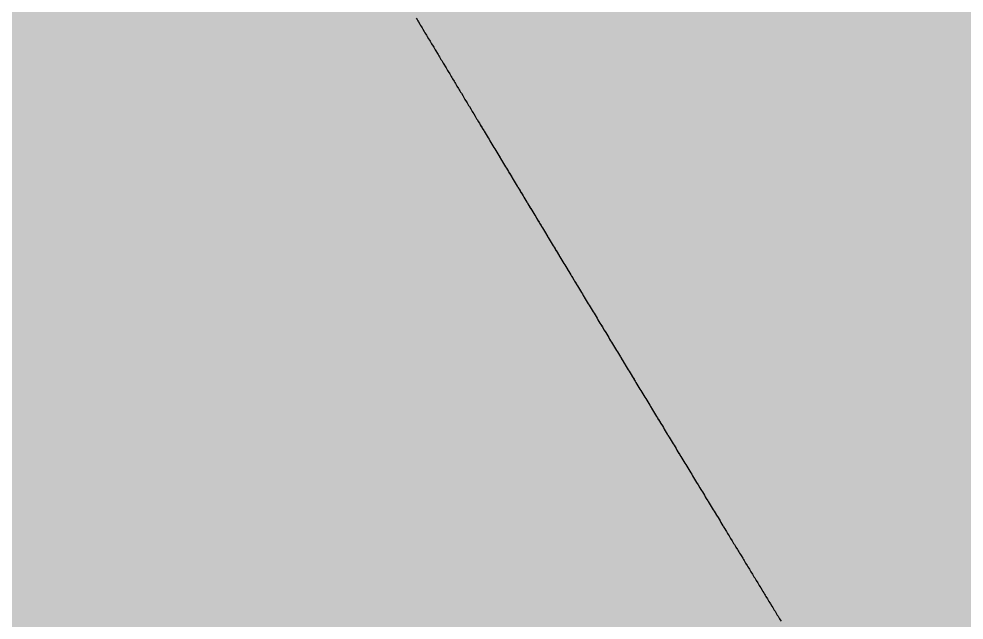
# Model space of a CAD drawing. Header units: metres. Extents: x 507649 to 508899, y 6966965 to 6967377.
# Drawn here: x 507833.4585 to 507833.558, y 6967265.0525 to 6967265.1157 of the extents above; entities that cross this region are included whole.
import ezdxf

# ---------------------------------------------------------------- set-up
doc = ezdxf.new("R2010")
doc.units = ezdxf.units.M
for name, color, linetype in [('C_TEXT_2.5', 7, 'Continuous'), ('HATCH_LANDSCAPE', 1, 'Continuous'), ('HATCH_PAVEMENT_CARPARK', 254, 'Continuous'), ('PAV_CREST SAG', 2, 'Continuous')]:
    doc.layers.add(name, color=color, linetype=linetype)
doc.layers.add('HATCH_PAVEMENT_FOOTPATH', color=7, linetype='Continuous', true_color=0xffe8a3)

# ---------------------------------------------------------------- blocks, each defined once
blk = doc.blocks.new('XD_HATCH')
at = {"layer": 'HATCH_LANDSCAPE', "ltscale": 0.5}
h = blk.add_hatch(dxfattribs=at)
h.set_pattern_fill('GRASS', color=256, scale=0.05)
h.set_pattern_definition([(212.013854887, (0, 0), (-0.28538859865, -1.2375190291), [0.238125, -1.557926224]), (167.013854887, (0, 0), (-0.28538859868, -1.23751902925), [0.238125, -1.031875]), (257.013854887, (0, 0), (1.23751902925, -0.28538859868), [0.238125, -1.031875])])
edge = h.paths.add_edge_path()
edge.add_line((507834.619395, 6967286.600291), (507833.774482, 6967278.376577))
edge.add_line((507833.774482, 6967278.376577), (507834.456301, 6967266.573216))
edge.add_arc((507833.440503, 6967266.388233), 1.032505, -56.826911, 10.320799, ccw=False)
edge.add_line((507834.005458, 6967265.524004), (507833.702734, 6967265.334803))
edge.add_line((507833.702734, 6967265.334803), (507831.859475, 6967265.881365))
edge.add_arc((507790.57731, 6967261.19654), 41.547138, 6.4744003, 11.7299577)
edge.add_arc((507652.926585, 6967269.569625), 178.330236, 0.02358824, 2.71769857)
edge.add_arc((507863.894254, 6967277.588491), 32.84091, 156.3817777, 179.2381559, ccw=False)
edge.add_line((507833.804252, 6967290.745888), (507834.867998, 6967290.30366))
edge.add_line((507834.867998, 6967290.30366), (507834.619395, 6967286.600291))
edge = h.paths.add_edge_path()
edge.add_line((507840.375828, 6967264.203142), (507839.011072, 6967268.621626))
edge.add_line((507839.011072, 6967268.621626), (507838.948529, 6967268.963353))
edge.add_line((507838.948529, 6967268.963353), (507838.963504, 6967269.463143))
edge.add_line((507838.963504, 6967269.463143), (507838.798605, 6967271.470713))
edge.add_line((507838.798605, 6967271.470713), (507838.542573, 6967271.980642))
edge.add_line((507838.542573, 6967271.980642), (507838.327653, 6967272.489034))
edge.add_line((507838.327653, 6967272.489034), (507838.181192, 6967272.994864))
edge.add_line((507838.181192, 6967272.994864), (507838.053347, 6967273.499997))
edge.add_line((507838.053347, 6967273.499997), (507837.43504, 6967274.536448))
edge.add_line((507837.43504, 6967274.536448), (507837.442397, 6967274.829817))
edge.add_line((507837.442397, 6967274.829817), (507837.522999, 6967275.333442))
edge.add_line((507837.522999, 6967275.333442), (507837.451123, 6967275.830966))
edge.add_line((507837.451123, 6967275.830966), (507837.400757, 6967276.329351))
edge.add_line((507837.400757, 6967276.329351), (507837.385793, 6967276.829152))
edge.add_line((507837.385793, 6967276.829152), (507837.37083, 6967277.328954))
edge.add_line((507837.37083, 6967277.328954), (507837.355867, 6967277.828755))
edge.add_line((507837.355867, 6967277.828755), (507837.28684, 6967278.325933))
edge.add_line((507837.28684, 6967278.325933), (507837.620079, 6967280.303915))
edge.add_line((507837.620079, 6967280.303915), (507837.729055, 6967281.298135))
edge.add_line((507837.729055, 6967281.298135), (507837.757307, 6967281.797626))
edge.add_line((507837.757307, 6967281.797626), (507837.76369, 6967283.303206))
edge.add_line((507837.76369, 6967283.303206), (507837.800361, 6967283.801933))
edge.add_line((507837.800361, 6967283.801933), (507837.900047, 6967284.294943))
edge.add_line((507837.900047, 6967284.294943), (507838.189215, 6967285.272817))
edge.add_line((507838.189215, 6967285.272817), (507838.270938, 6967285.767456))
edge.add_line((507838.270938, 6967285.767456), (507838.326626, 6967286.264457))
edge.add_line((507838.326626, 6967286.264457), (507837.05604, 6967286.298987))
edge.add_line((507837.05604, 6967286.298987), (507837.083534, 6967286.024043))
edge.add_line((507837.083534, 6967286.024043), (507836.286539, 6967278.301778))
edge.add_line((507836.286539, 6967278.301778), (507836.787689, 6967269.762304))
edge.add_line((507836.787689, 6967269.762304), (507836.997113, 6967265.972533))
edge.add_arc((507835.437184, 6967265.897474), 1.561733, -51.236383, 2.754754, ccw=False)
edge.add_line((507836.414999, 6967264.679735), (507834.762455, 6967263.638633))
edge.add_line((507834.762455, 6967263.638633), (507834.412173, 6967261.651446))
edge.add_line((507834.412173, 6967261.651446), (507838.336873, 6967255.369637))
edge.add_arc((507838.633714, 6967255.555079), 0.350005, 211.99385, 302.00036)
edge.add_line((507838.81919, 6967255.25826), (507843.101993, 6967257.934036))
edge.add_line((507843.101993, 6967257.934036), (507849.88525, 6967247.07687))
edge.add_line((507849.88525, 6967247.07687), (507845.677464, 6967244.447962))
edge.add_arc((507845.862915, 6967244.151132), 0.35, 121.996, 211.996)
edge.add_line((507845.566085, 6967243.965681), (507846.360875, 6967242.693554))
edge.add_arc((507846.657705, 6967242.879005), 0.35, 211.996, 301.996)
edge.add_line((507846.843156, 6967242.582175), (507851.050942, 6967245.211083))
edge.add_line((507851.050942, 6967245.211083), (507857.832103, 6967234.357271))
edge.add_line((507857.832103, 6967234.357271), (507858.998843, 6967232.489807))
edge.add_line((507858.998843, 6967232.489807), (507868.429304, 6967217.395569))
edge.add_line((507868.429304, 6967217.395569), (507869.594996, 6967215.529782))
edge.add_line((507869.594996, 6967215.529782), (507879.026505, 6967200.433867))
edge.add_line((507879.026505, 6967200.433867), (507880.192197, 6967198.56808))
edge.add_line((507880.192197, 6967198.56808), (507889.623706, 6967183.472166))
edge.add_line((507889.623706, 6967183.472166), (507890.86549, 6967181.651586))
edge.add_line((507890.86549, 6967181.651586), (507890.789398, 6967181.606378))
edge.add_line((507890.789398, 6967181.606378), (507900.220907, 6967166.510464))
edge.add_line((507900.220907, 6967166.510464), (507895.938088, 6967163.834677))
edge.add_arc((507896.123529, 6967163.537841), 0.35, 121.99399, 211.996)
edge.add_line((507895.826699, 6967163.35239), (507896.621497, 6967162.080249))
edge.add_arc((507896.918319, 6967162.265713), 0.35, 211.99845, 301.996)
edge.add_line((507897.10377, 6967161.968883), (507901.386599, 6967164.644677))
edge.add_line((507901.386599, 6967164.644677), (507910.81812, 6967149.548744))
edge.add_line((507910.81812, 6967149.548744), (507906.546934, 6967146.881073))
edge.add_arc((507906.764925, 6967146.602793), 0.353496, 128.07344, 218.48853)
edge.add_line((507906.488232, 6967146.382792), (507907.807736, 6967145.097153))
edge.add_line((507907.807736, 6967145.097153), (507909.401917, 6967144.173819))
edge.add_line((507909.401917, 6967144.173819), (507911.182364, 6967145.03185))
edge.add_line((507911.182364, 6967145.03185), (507911.593769, 6967146.466231))
edge.add_line((507911.593769, 6967146.466231), (507913.311552, 6967147.539454))
edge.add_line((507913.311552, 6967147.539454), (507911.760679, 6967150.314523))
edge.add_line((507911.760679, 6967150.314523), (507911.351673, 6967151.137683))
edge.add_line((507911.351673, 6967151.137683), (507910.312296, 6967152.846563))
edge.add_line((507910.312296, 6967152.846563), (507910.02521, 6967153.256762))
edge.add_line((507910.02521, 6967153.256762), (507908.238592, 6967155.677914))
edge.add_line((507908.238592, 6967155.677914), (507906.818492, 6967157.738492))
edge.add_line((507906.818492, 6967157.738492), (507905.146741, 6967160.231409))
edge.add_line((507905.146741, 6967160.231409), (507902.661414, 6967164.574281))
edge.add_line((507902.661414, 6967164.574281), (507901.688528, 6967166.324702))
edge.add_line((507901.688528, 6967166.324702), (507890.349198, 6967184.59119))
edge.add_line((507890.349198, 6967184.59119), (507887.92377, 6967188.381701))
edge.add_line((507887.92377, 6967188.381701), (507882.264378, 6967197.226189))
edge.add_line((507882.264378, 6967197.226189), (507881.085291, 6967198.949192))
edge.add_line((507881.085291, 6967198.949192), (507875.214934, 6967208.149413))
edge.add_line((507875.214934, 6967208.149413), (507870.718421, 6967215.362695))
edge.add_line((507870.718421, 6967215.362695), (507864.58112, 6967226.267367))
edge.add_line((507864.58112, 6967226.267367), (507858.70445, 6967235.079159))
edge.add_line((507858.70445, 6967235.079159), (507856.241948, 6967238.744188))
edge.add_line((507856.241948, 6967238.744188), (507855.102232, 6967240.390379))
edge.add_line((507855.102232, 6967240.390379), (507854.817303, 6967240.801927))
edge.add_line((507854.817303, 6967240.801927), (507854.061808, 6967242.098605))
edge.add_line((507854.061808, 6967242.098605), (507852.57599, 6967244.707688))
edge.add_line((507852.57599, 6967244.707688), (507851.065969, 6967247.30165))
edge.add_line((507851.065969, 6967247.30165), (507849.539343, 6967249.885237))
edge.add_line((507849.539343, 6967249.885237), (507848.994861, 6967250.724187))
edge.add_line((507848.994861, 6967250.724187), (507848.72262, 6967251.143662))
edge.add_line((507848.72262, 6967251.143662), (507848.440118, 6967251.556726))
edge.add_line((507848.440118, 6967251.556726), (507847.861771, 6967252.374517))
edge.add_line((507847.861771, 6967252.374517), (507847.335587, 6967253.224899))
edge.add_line((507847.335587, 6967253.224899), (507845.797505, 6967255.801329))
edge.add_line((507845.797505, 6967255.801329), (507844.218589, 6967258.445995))
edge.add_line((507844.218589, 6967258.445995), (507842.850213, 6967261.021742))
edge.add_line((507842.850213, 6967261.021742), (507842.611223, 6967261.461389))
edge.add_line((507842.611223, 6967261.461389), (507842.041236, 6967262.285758))
edge.add_line((507842.041236, 6967262.285758), (507840.375828, 6967264.203142))
at = {"layer": 'HATCH_PAVEMENT_CARPARK'}
h = blk.add_hatch(color=256, dxfattribs=at)
h.dxf.hatch_style = 1
edge = h.paths.add_edge_path()
edge.add_spline(control_points=[(507831.605714, 6967265.210338), (507831.265325, 6967264.997673)], knot_values=[3.035082, 3.035082, 4.035082, 4.035082], weights=[1, 1], degree=1, periodic=0)
edge.add_spline(control_points=[(507831.265325, 6967264.997673), (507829.701307, 6967264.020518)], knot_values=[2.035082, 2.035082, 3.035082, 3.035082], weights=[1, 1], degree=1, periodic=0)
edge.add_spline(control_points=[(507829.701307, 6967264.020518), (507828.586046, 6967263.323734)], knot_values=[1.499683, 1.499683, 2.035082, 2.035082], weights=[1, 1], degree=1, periodic=0)
edge.add_line((507828.586046, 6967263.323734), (507826.300429, 6967261.895744))
edge.add_line((507826.300429, 6967261.895744), (507828.210877, 6967258.837913))
edge.add_line((507828.210877, 6967258.837913), (507832.612284, 6967251.793096))
edge.add_arc((507832.170825, 6967251.525216), 0.516377, -46.29213, 31.24958, ccw=False)
edge.add_line((507832.527632, 6967251.151941), (507828.297574, 6967248.507777))
edge.add_line((507828.297574, 6967248.507777), (507834.867844, 6967237.991525))
edge.add_line((507834.867844, 6967237.991525), (507839.0985, 6967240.634721))
edge.add_arc((507839.265689, 6967239.888453), 0.764767, 41.843685, 102.627711, ccw=False)
edge.add_line((507839.835416, 6967240.39863), (507840.636296, 6967239.116995))
edge.add_arc((507839.989549, 6967239.014538), 0.654812, -54.84197, 9.001972, ccw=False)
edge.add_line((507840.366612, 6967238.479185), (507836.192498, 6967235.871315))
edge.add_line((507836.192498, 6967235.871315), (507842.86873, 6967225.18544))
edge.add_line((507842.86873, 6967225.18544), (507844.16055, 6967223.117775))
edge.add_line((507844.16055, 6967223.117775), (507853.465932, 6967208.223738))
edge.add_line((507853.465932, 6967208.223738), (507857.697635, 6967210.865257))
edge.add_arc((507857.877505, 6967210.383434), 0.514302, 32.65668, 110.47114, ccw=False)
edge.add_line((507858.310506, 6967210.660954), (507859.105291, 6967209.388835))
edge.add_line((507859.105291, 6967209.388835), (507864.702673, 6967212.885888))
edge.add_line((507864.702673, 6967212.885888), (507863.907901, 6967214.157987))
edge.add_arc((507864.331925, 6967214.422946), 0.5, 121.996, 211.99991, ccw=False)
edge.add_line((507864.066995, 6967214.846989), (507868.222612, 6967217.443303))
edge.add_line((507868.222612, 6967217.443303), (507858.950061, 6967232.284792))
edge.add_line((507858.950061, 6967232.284792), (507854.794429, 6967229.688468))
edge.add_arc((507854.528033, 6967230.106108), 0.495368, 211.46211, 302.53218, ccw=False)
edge.add_line((507854.105492, 6967229.847558), (507853.310682, 6967231.119718))
edge.add_arc((507853.733667, 6967231.384892), 0.499233, 121.90385, 212.08405, ccw=False)
edge.add_line((507853.469824, 6967231.808709), (507857.625411, 6967234.405005))
edge.add_line((507857.625411, 6967234.405005), (507851.00216, 6967245.006068))
edge.add_line((507851.00216, 6967245.006068), (507846.922635, 6967242.454962))
edge.add_arc((507846.657705, 6967242.879005), 0.5, 211.996, 301.996, ccw=False)
edge.add_line((507846.233662, 6967242.614075), (507845.438872, 6967243.886202))
edge.add_arc((507845.862915, 6967244.151132), 0.5, 121.996, 211.996, ccw=False)
edge.add_line((507845.597985, 6967244.575175), (507849.67751, 6967247.126281))
edge.add_line((507849.67751, 6967247.126281), (507843.054259, 6967257.727345))
edge.add_line((507843.054259, 6967257.727345), (507842.21978, 6967257.201703))
edge.add_line((507842.21978, 6967257.201703), (507838.898669, 6967255.131047))
edge.add_arc((507838.633712, 6967255.555073), 0.5, 211.99308, 301.99959, ccw=False)
edge.add_line((507838.209656, 6967255.290165), (507833.484784, 6967262.874385))
edge.add_line((507833.484784, 6967262.874385), (507831.897795, 6967265.392823))
edge.add_line((507831.897795, 6967265.392823), (507831.605714, 6967265.210338))
at = {"layer": 'HATCH_PAVEMENT_FOOTPATH'}
h = blk.add_hatch(color=256, dxfattribs=at)
h.dxf.hatch_style = 1
edge = h.paths.add_edge_path()
edge.add_arc((507833.440403, 6967266.388275), 1.032595, -56.823592, 10.317481, ccw=False)
edge.add_line((507834.005458, 6967265.524004), (507833.467867, 6967265.170304))
edge.add_line((507833.467867, 6967265.170304), (507833.467892, 6967265.170261))
edge.add_line((507833.467892, 6967265.170261), (507833.532484, 6967265.061193))
edge.add_line((507833.532484, 6967265.061193), (507833.706815, 6967264.782447))
edge.add_line((507833.706815, 6967264.782447), (507833.75984, 6967264.697663))
edge.add_line((507833.75984, 6967264.697663), (507833.812865, 6967264.612879))
edge.add_line((507833.812865, 6967264.612879), (507833.86589, 6967264.528095))
edge.add_line((507833.86589, 6967264.528095), (507833.918916, 6967264.443311))
edge.add_line((507833.918916, 6967264.443311), (507833.937414, 6967264.413733))
edge.add_line((507833.937414, 6967264.413733), (507833.971941, 6967264.358527))
edge.add_line((507833.971941, 6967264.358527), (507834.131016, 6967264.104175))
edge.add_line((507834.131016, 6967264.104175), (507834.184041, 6967264.019391))
edge.add_line((507834.184041, 6967264.019391), (507834.202539, 6967263.989813))
edge.add_line((507834.202539, 6967263.989813), (507834.762511, 6967263.638668))
edge.add_line((507834.762511, 6967263.638668), (507836.4286, 6967264.679653))
edge.add_arc((507835.45429, 6967265.86161), 1.531764, 309.499418, 337.027792)
edge.add_arc((507835.570279, 6967265.872586), 1.43033, 334.809095, 364.006923)
edge.add_line((507836.997113, 6967265.972533), (507836.28143, 6967278.328948))
edge.add_line((507836.28143, 6967278.328948), (507837.083534, 6967286.024043))
edge.add_line((507837.083534, 6967286.024043), (507837.05604, 6967286.298987))
edge.add_line((507837.05604, 6967286.298987), (507834.665417, 6967286.515455))
edge.add_line((507834.665417, 6967286.515455), (507833.774482, 6967278.376577))
edge.add_line((507833.774482, 6967278.376577), (507834.456301, 6967266.573216))
h = blk.add_hatch(color=256, dxfattribs=at)
h.dxf.hatch_style = 1
h.paths.add_polyline_path([(507831.897795, 6967265.392823), (507831.859475, 6967265.881365), (507833.702734, 6967265.334803), (507834.762455, 6967263.638633), (507834.412173, 6967261.651446), (507834.28496, 6967261.571967), (507832.430197, 6967264.54067)])
blk = doc.blocks.new('XD_DESIGN BASE_1')
at = {"layer": 'PAV_CREST SAG'}
for points in [[(507833.500371, 6967265.115794, 5.045562), (507833.500449, 6967265.115663, 5.045563), (507833.500524, 6967265.115539, 5.045564), (507833.500599, 6967265.115414, 5.045565), (507833.500675, 6967265.115288, 5.045565), (507833.500753, 6967265.115157, 5.045566), (507833.500828, 6967265.115032, 5.045567), (507833.500909, 6967265.114898, 5.045568), (507833.500985, 6967265.114772, 5.045569), (507833.501063, 6967265.114642, 5.04557), (507833.501137, 6967265.114518, 5.04557), (507833.501212, 6967265.114392, 5.045571), (507833.501287, 6967265.114268, 5.045572), (507833.501367, 6967265.114136, 5.045573), (507833.501442, 6967265.114011, 5.045574), (507833.501521, 6967265.113879, 5.045575), (507833.501597, 6967265.113753, 5.045575), (507833.501669, 6967265.113632, 5.045576), (507833.501745, 6967265.113506, 5.045577), (507833.501825, 6967265.113372, 5.045578), (507833.501901, 6967265.113247, 5.045579), (507833.50198, 6967265.113116, 5.04558), (507833.502055, 6967265.11299, 5.04558), (507833.502131, 6967265.112864, 5.045581), (507833.502205, 6967265.11274, 5.045582), (507833.502286, 6967265.112605, 5.045583), (507833.502361, 6967265.112481, 5.045584), (507833.502436, 6967265.112357, 5.045585), (507833.502511, 6967265.112231, 5.045585), (507833.502591, 6967265.112099, 5.045586), (507833.502666, 6967265.111972, 5.045587), (507833.502742, 6967265.111847, 5.045588), (507833.502816, 6967265.111723, 5.045589), (507833.502897, 6967265.111589, 5.045589), (507833.502972, 6967265.111464, 5.04559), (507833.50305, 6967265.111334, 5.045591), (507833.503126, 6967265.111208, 5.045592), (507833.503201, 6967265.111083, 5.045593), (507833.503276, 6967265.110959, 5.045594), (507833.503357, 6967265.110824, 5.045594), (507833.503432, 6967265.110699, 5.045595), (507833.503507, 6967265.110573, 5.045596), (507833.503582, 6967265.110449, 5.045597), (507833.503664, 6967265.110312, 5.045598), (507833.503739, 6967265.110188, 5.045599), (507833.503814, 6967265.110063, 5.045599), (507833.503889, 6967265.109938, 5.0456), (507833.503967, 6967265.109809, 5.045601), (507833.504042, 6967265.109684, 5.045602), (507833.504121, 6967265.109554, 5.045603), (507833.504196, 6967265.109428, 5.045604), (507833.504272, 6967265.109301, 5.045604), (507833.504347, 6967265.109177, 5.045605), (507833.504426, 6967265.109046, 5.045606), (507833.504501, 6967265.108921, 5.045607), (507833.504581, 6967265.108789, 5.045608), (507833.504656, 6967265.108663, 5.045609), (507833.504736, 6967265.10853, 5.045609), (507833.504812, 6967265.108404, 5.04561), (507833.504886, 6967265.108281, 5.045611), (507833.504961, 6967265.108157, 5.045612), (507833.505041, 6967265.108023, 5.045613), (507833.505117, 6967265.107897, 5.045614), (507833.505191, 6967265.107774, 5.045614), (507833.505266, 6967265.10765, 5.045615), (507833.505345, 6967265.107518, 5.045616), (507833.50542, 6967265.107394, 5.045617), (507833.505499, 6967265.107263, 5.045618), (507833.505574, 6967265.107138, 5.045618), (507833.505654, 6967265.107005, 5.045619), (507833.505728, 6967265.106881, 5.04562), (507833.505804, 6967265.106755, 5.045621), (507833.505879, 6967265.106631, 5.045622), (507833.505958, 6967265.106499, 5.045623), (507833.506034, 6967265.106373, 5.045623), (507833.506109, 6967265.106249, 5.045624), (507833.506184, 6967265.106124, 5.045625), (507833.506264, 6967265.105991, 5.045626), (507833.506338, 6967265.105867, 5.045627), (507833.506419, 6967265.105733, 5.045628), (507833.506495, 6967265.105607, 5.045628), (507833.506569, 6967265.105483, 5.045629), (507833.506644, 6967265.105359, 5.04563), (507833.506727, 6967265.105223, 5.045631), (507833.506801, 6967265.105098, 5.045632), (507833.506902, 6967265.10493, 5.045633), (507833.506958, 6967265.104839, 5.045633), (507833.50701, 6967265.104752, 5.045634), (507833.507107, 6967265.104591, 5.045635), (507833.507209, 6967265.104422, 5.045636), (507833.507262, 6967265.104334, 5.045637), (507833.507315, 6967265.104245, 5.045637), (507833.507413, 6967265.104083, 5.045638), (507833.507465, 6967265.103996, 5.045639), (507833.507518, 6967265.103908, 5.045639), (507833.507618, 6967265.103741, 5.045641), (507833.507722, 6967265.10357, 5.045642), (507833.507826, 6967265.103397, 5.045643), (507833.507927, 6967265.103229, 5.045644), (507833.508026, 6967265.103065, 5.045645), (507833.50808, 6967265.102975, 5.045646), (507833.508132, 6967265.102888, 5.045646), (507833.508233, 6967265.102721, 5.045647), (507833.508336, 6967265.10255, 5.045648), (507833.508438, 6967265.102381, 5.045649), (507833.50854, 6967265.102211, 5.04565), (507833.508641, 6967265.102044, 5.045652), (507833.508745, 6967265.101872, 5.045653), (507833.508845, 6967265.101706, 5.045654), (507833.508898, 6967265.101617, 5.045654), (507833.508952, 6967265.101528, 5.045655), (507833.509052, 6967265.101362, 5.045656), (507833.50915, 6967265.101199, 5.045657), (507833.509203, 6967265.101111, 5.045658), (507833.509256, 6967265.101022, 5.045658), (507833.509356, 6967265.100857, 5.045659), (507833.509409, 6967265.100769, 5.04566), (507833.509462, 6967265.100681, 5.04566), (507833.509561, 6967265.100517, 5.045662), (507833.509664, 6967265.100347, 5.045663), (507833.509716, 6967265.10026, 5.045663), (507833.509769, 6967265.100172, 5.045664), (507833.50987, 6967265.100004, 5.045665), (507833.509972, 6967265.099835, 5.045666), (507833.510073, 6967265.099668, 5.045667), (507833.510125, 6967265.099581, 5.045668), (507833.510178, 6967265.099493, 5.045668), (507833.510279, 6967265.099326, 5.045669), (507833.510378, 6967265.099161, 5.04567), (507833.510431, 6967265.099074, 5.045671), (507833.510483, 6967265.098987, 5.045671), (507833.510583, 6967265.098823, 5.045673), (507833.510637, 6967265.098733, 5.045673), (507833.51069, 6967265.098644, 5.045674), (507833.510789, 6967265.09848, 5.045675), (507833.51089, 6967265.098313, 5.045676), (507833.510994, 6967265.098141, 5.045677), (507833.511046, 6967265.098054, 5.045678), (507833.511099, 6967265.097966, 5.045678), (507833.511201, 6967265.097796, 5.045679), (507833.511299, 6967265.097635, 5.04568), (507833.511352, 6967265.097547, 5.045681), (507833.511405, 6967265.097459, 5.045681), (507833.511507, 6967265.09729, 5.045683), (507833.511606, 6967265.097126, 5.045684), (507833.511658, 6967265.09704, 5.045684), (507833.51171, 6967265.096953, 5.045685), (507833.511811, 6967265.096787, 5.045686), (507833.511865, 6967265.096697, 5.045686), (507833.511918, 6967265.096608, 5.045687), (507833.512015, 6967265.096447, 5.045688), (507833.51207, 6967265.096357, 5.045689), (507833.512123, 6967265.096268, 5.045689), (507833.512222, 6967265.096105, 5.04569), (507833.512322, 6967265.095939, 5.045691), (507833.512374, 6967265.095852, 5.045692), (507833.512427, 6967265.095764, 5.045692), (507833.512529, 6967265.095595, 5.045694), (507833.51263, 6967265.095428, 5.045695), (507833.512734, 6967265.095257, 5.045696), (507833.512787, 6967265.095168, 5.045696), (507833.512839, 6967265.095082, 5.045697), (507833.512939, 6967265.094917, 5.045698), (507833.51304, 6967265.09475, 5.045699), (507833.513093, 6967265.094661, 5.0457), (507833.513147, 6967265.094572, 5.0457), (507833.513244, 6967265.094411, 5.045701), (507833.513297, 6967265.094323, 5.045702), (507833.51335, 6967265.094235, 5.045702), (507833.513451, 6967265.094069, 5.045703), (507833.513503, 6967265.093982, 5.045704), (507833.513555, 6967265.093896, 5.045705), (507833.513656, 6967265.09373, 5.045706), (507833.513756, 6967265.093563, 5.045707), (507833.513808, 6967265.093477, 5.045707), (507833.513861, 6967265.093389, 5.045708), (507833.513963, 6967265.093221, 5.045709), (507833.514062, 6967265.093057, 5.04571), (507833.514115, 6967265.092969, 5.045711), (507833.514168, 6967265.092881, 5.045711), (507833.514269, 6967265.092715, 5.045712), (507833.514373, 6967265.092541, 5.045713), (507833.514474, 6967265.092375, 5.045715), (507833.514526, 6967265.092288, 5.045715), (507833.51458, 6967265.092199, 5.045716), (507833.514678, 6967265.092037, 5.045717), (507833.514732, 6967265.091947, 5.045717), (507833.514784, 6967265.091861, 5.045718), (507833.514885, 6967265.091694, 5.045719), (507833.514984, 6967265.09153, 5.04572), (507833.515037, 6967265.091442, 5.045721), (507833.51509, 6967265.091354, 5.045721), (507833.515192, 6967265.091186, 5.045722), (507833.515292, 6967265.091021, 5.045723), (507833.515344, 6967265.090934, 5.045724), (507833.515397, 6967265.090847, 5.045724), (507833.515496, 6967265.090682, 5.045726), (507833.515548, 6967265.090596, 5.045726), (507833.515601, 6967265.090509, 5.045727), (507833.515653, 6967265.090423, 5.045727), (507833.515706, 6967265.090335, 5.045728), (507833.515808, 6967265.090167, 5.045729), (507833.515908, 6967265.090001, 5.04573), (507833.516011, 6967265.089831, 5.045731), (507833.516113, 6967265.089661, 5.045732), (507833.516217, 6967265.089489, 5.045733), (507833.516317, 6967265.089323, 5.045734), (507833.516371, 6967265.089235, 5.045735), (507833.516424, 6967265.089147, 5.045736), (507833.516524, 6967265.088982, 5.045737), (507833.516627, 6967265.088812, 5.045738), (507833.516727, 6967265.088646, 5.045739), (507833.51678, 6967265.088557, 5.045739), (507833.516834, 6967265.088469, 5.04574), (507833.516931, 6967265.088308, 5.045741), (507833.516984, 6967265.08822, 5.045742), (507833.517038, 6967265.088132, 5.045742), (507833.517137, 6967265.087968, 5.045743), (507833.517191, 6967265.087879, 5.045744), (507833.517244, 6967265.087791, 5.045744), (507833.517344, 6967265.087625, 5.045745), (507833.517444, 6967265.087459, 5.045747), (507833.517498, 6967265.08737, 5.045747), (507833.517552, 6967265.087282, 5.045748), (507833.51765, 6967265.087119, 5.045749), (507833.517702, 6967265.087033, 5.045749), (507833.517755, 6967265.086945, 5.04575), (507833.517856, 6967265.086779, 5.045751), (507833.517956, 6967265.086613, 5.045752), (507833.51801, 6967265.086525, 5.045753), (507833.518063, 6967265.086437, 5.045753), (507833.518164, 6967265.08627, 5.045754), (507833.518269, 6967265.086096, 5.045755), (507833.518371, 6967265.085928, 5.045756), (507833.518473, 6967265.085759, 5.045758), (507833.518574, 6967265.085592, 5.045759), (507833.518677, 6967265.085422, 5.04576), (507833.51878, 6967265.085252, 5.045761), (507833.51888, 6967265.085087, 5.045762), (507833.518982, 6967265.084917, 5.045763), (507833.519085, 6967265.084747, 5.045764), (507833.519189, 6967265.084575, 5.045765), (507833.519294, 6967265.084402, 5.045766), (507833.519397, 6967265.084232, 5.045768), (507833.519496, 6967265.084069, 5.045769), (507833.519598, 6967265.0839, 5.04577), (507833.519652, 6967265.08381, 5.04577), (507833.519704, 6967265.083724, 5.045771), (507833.519804, 6967265.08356, 5.045772), (507833.519904, 6967265.083394, 5.045773), (507833.519958, 6967265.083306, 5.045774), (507833.520011, 6967265.083218, 5.045774), (507833.520111, 6967265.083052, 5.045775), (507833.520164, 6967265.082964, 5.045776), (507833.520218, 6967265.082876, 5.045776), (507833.520318, 6967265.082709, 5.045777), (507833.520421, 6967265.08254, 5.045779), (507833.520524, 6967265.08237, 5.04578), (507833.520625, 6967265.082203, 5.045781), (507833.520725, 6967265.082038, 5.045782), (507833.52078, 6967265.081948, 5.045782), (507833.520833, 6967265.08186, 5.045783), (507833.520934, 6967265.081693, 5.045784), (507833.521035, 6967265.081526, 5.045785), (507833.52114, 6967265.081353, 5.045786), (507833.521241, 6967265.081187, 5.045787), (507833.521341, 6967265.08102, 5.045789), (507833.521446, 6967265.080848, 5.04579), (507833.52155, 6967265.080677, 5.045791), (507833.521652, 6967265.080507, 5.045792), (507833.521754, 6967265.080339, 5.045793), (507833.521854, 6967265.080174, 5.045794), (507833.521909, 6967265.080083, 5.045795), (507833.521963, 6967265.079995, 5.045795), (507833.52206, 6967265.079834, 5.045796), (507833.522116, 6967265.079742, 5.045797), (507833.522168, 6967265.079656, 5.045797), (507833.522266, 6967265.079495, 5.045798), (507833.522318, 6967265.079408, 5.045799), (507833.522371, 6967265.079321, 5.0458), (507833.522474, 6967265.07915, 5.045801), (507833.522579, 6967265.078978, 5.045802), (507833.522678, 6967265.078815, 5.045803), (507833.522779, 6967265.078648, 5.045804), (507833.522883, 6967265.078475, 5.045805), (507833.522986, 6967265.078306, 5.045806), (507833.523087, 6967265.078139, 5.045807), (507833.52314, 6967265.078052, 5.045808), (507833.523193, 6967265.077964, 5.045808), (507833.523293, 6967265.0778, 5.045809), (507833.523348, 6967265.077709, 5.04581), (507833.523401, 6967265.077622, 5.045811), (507833.523499, 6967265.077461, 5.045812), (507833.5236, 6967265.077293, 5.045813), (507833.523652, 6967265.077207, 5.045813), (507833.523706, 6967265.077119, 5.045814), (507833.523808, 6967265.076951, 5.045815), (507833.523913, 6967265.076777, 5.045816), (507833.524012, 6967265.076615, 5.045817), (507833.524116, 6967265.076442, 5.045818), (507833.524221, 6967265.07627, 5.045819), (507833.524322, 6967265.076103, 5.045821), (507833.524422, 6967265.075937, 5.045822), (507833.524475, 6967265.075851, 5.045822), (507833.524527, 6967265.075764, 5.045823), (507833.52463, 6967265.075595, 5.045824), (507833.524731, 6967265.075428, 5.045825), (507833.524835, 6967265.075256, 5.045826), (507833.52494, 6967265.075083, 5.045827), (507833.525037, 6967265.074923, 5.045828), (507833.525091, 6967265.074835, 5.045829), (507833.525144, 6967265.074747, 5.045829), (507833.525246, 6967265.074579, 5.04583), (507833.52535, 6967265.074408, 5.045832), (507833.525452, 6967265.07424, 5.045833), (507833.525555, 6967265.07407, 5.045834), (507833.525659, 6967265.073898, 5.045835), (507833.525759, 6967265.073734, 5.045836), (507833.525813, 6967265.073645, 5.045837), (507833.525865, 6967265.073559, 5.045837), (507833.525964, 6967265.073396, 5.045838), (507833.526066, 6967265.073228, 5.045839), (507833.526119, 6967265.073141, 5.04584), (507833.526172, 6967265.073054, 5.04584), (507833.526273, 6967265.072887, 5.045842), (507833.526326, 6967265.0728, 5.045842), (507833.526379, 6967265.072712, 5.045843), (507833.526483, 6967265.072542, 5.045844), (507833.526582, 6967265.072378, 5.045845), (507833.526634, 6967265.072292, 5.045845), (507833.526688, 6967265.072203, 5.045846), (507833.526785, 6967265.072043, 5.045847), (507833.52684, 6967265.071953, 5.045848), (507833.526894, 6967265.071864, 5.045848), (507833.526995, 6967265.071698, 5.045849), (507833.527096, 6967265.071532, 5.04585), (507833.527199, 6967265.071362, 5.045851), (507833.527299, 6967265.071196, 5.045853), (507833.527353, 6967265.071108, 5.045853), (507833.527406, 6967265.071021, 5.045854), (507833.527505, 6967265.070857, 5.045855), (507833.52756, 6967265.070768, 5.045855), (507833.527613, 6967265.07068, 5.045856), (507833.527712, 6967265.070517, 5.045857), (507833.527765, 6967265.070429, 5.045858), (507833.527819, 6967265.07034, 5.045858), (507833.52792, 6967265.070174, 5.045859), (507833.52802, 6967265.07001, 5.04586), (507833.528073, 6967265.069923, 5.045861), (507833.528126, 6967265.069835, 5.045861), (507833.528225, 6967265.069672, 5.045863), (507833.528281, 6967265.06958, 5.045863), (507833.528333, 6967265.069494, 5.045864), (507833.528431, 6967265.069333, 5.045865), (507833.528484, 6967265.069246, 5.045865), (507833.528537, 6967265.069159, 5.045866), (507833.52864, 6967265.068988, 5.045867), (507833.528744, 6967265.068818, 5.045868), (507833.528842, 6967265.068656, 5.045869), (507833.528947, 6967265.068484, 5.04587), (507833.52905, 6967265.068314, 5.045871), (507833.529155, 6967265.068142, 5.045872), (507833.529256, 6967265.067975, 5.045874), (507833.529361, 6967265.067803, 5.045875), (507833.529464, 6967265.067633, 5.045876), (507833.529565, 6967265.067468, 5.045877), (507833.529668, 6967265.067298, 5.045878), (507833.529771, 6967265.067129, 5.045879), (507833.529876, 6967265.066956, 5.04588), (507833.529974, 6967265.066793, 5.045881), (507833.530028, 6967265.066705, 5.045882), (507833.530081, 6967265.066618, 5.045882), (507833.530182, 6967265.066452, 5.045883), (507833.530235, 6967265.066365, 5.045884), (507833.530335, 6967265.0662, 5.045885), (507833.530388, 6967265.066113, 5.045886), (507833.530489, 6967265.065946, 5.045887), (507833.530542, 6967265.065859, 5.045887), (507833.530596, 6967265.065771, 5.045888), (507833.530695, 6967265.065608, 5.045889), (507833.530751, 6967265.065517, 5.04589), (507833.530804, 6967265.06543, 5.04589), (507833.530902, 6967265.065268, 5.045891), (507833.531004, 6967265.0651, 5.045892), (507833.531057, 6967265.065013, 5.045893), (507833.53111, 6967265.064925, 5.045893), (507833.531208, 6967265.064765, 5.045895), (507833.531263, 6967265.064674, 5.045895), (507833.531317, 6967265.064586, 5.045896), (507833.531416, 6967265.064423, 5.045897), (507833.53152, 6967265.064251, 5.045898), (507833.531624, 6967265.064081, 5.045899), (507833.531727, 6967265.063911, 5.0459), (507833.531832, 6967265.063739, 5.045901), (507833.531931, 6967265.063576, 5.045902), (507833.531985, 6967265.063487, 5.045903), (507833.532037, 6967265.063401, 5.045903), (507833.532135, 6967265.063241, 5.045904), (507833.532238, 6967265.063072, 5.045906), (507833.532293, 6967265.062981, 5.045906), (507833.532346, 6967265.062894, 5.045907), (507833.532444, 6967265.062733, 5.045908), (507833.532498, 6967265.062644, 5.045908), (507833.532551, 6967265.062557, 5.045909), (507833.532652, 6967265.062391, 5.04591), (507833.532706, 6967265.062302, 5.045911), (507833.532759, 6967265.062216, 5.045911), (507833.532859, 6967265.06205, 5.045912), (507833.532959, 6967265.061886, 5.045913), (507833.533013, 6967265.061798, 5.045914), (507833.533066, 6967265.06171, 5.045914), (507833.533144, 6967265.061582, 5.045915), (507833.53322, 6967265.061458, 5.045916), (507833.533303, 6967265.061322, 5.045917), (507833.533379, 6967265.061196, 5.045918), (507833.533459, 6967265.061065, 5.045919), (507833.533541, 6967265.060931, 5.045919), (507833.533622, 6967265.060798, 5.04592), (507833.533696, 6967265.060675, 5.045921), (507833.53378, 6967265.060537, 5.045922), (507833.533855, 6967265.060415, 5.045923), (507833.533935, 6967265.060283, 5.045924), (507833.534015, 6967265.060153, 5.045925), (507833.534098, 6967265.060016, 5.045925), (507833.53417, 6967265.059897, 5.045926), (507833.534256, 6967265.059757, 5.045927), (507833.534328, 6967265.059638, 5.045928), (507833.53441, 6967265.059504, 5.045929), (507833.534493, 6967265.059367, 5.04593), (507833.534565, 6967265.059248, 5.045931), (507833.534649, 6967265.05911, 5.045931), (507833.53473, 6967265.058977, 5.045932), (507833.534805, 6967265.058855, 5.045933), (507833.534888, 6967265.058718, 5.045934), (507833.534968, 6967265.058588, 5.045935), (507833.535044, 6967265.058462, 5.045936), (507833.535123, 6967265.058332, 5.045936), (507833.535202, 6967265.058203, 5.045937), (507833.535284, 6967265.058069, 5.045938), (507833.535363, 6967265.057939, 5.045939), (507833.535445, 6967265.057805, 5.04594), (507833.535518, 6967265.057684, 5.045941), (507833.5356, 6967265.057549, 5.045942), (507833.535679, 6967265.05742, 5.045942), (507833.53576, 6967265.057287, 5.045943), (507833.535835, 6967265.057164, 5.045944), (507833.535916, 6967265.057031, 5.045945), (507833.535995, 6967265.056902, 5.045946), (507833.536077, 6967265.056768, 5.045947), (507833.536155, 6967265.056638, 5.045948), (507833.53623, 6967265.056516, 5.045948), (507833.536311, 6967265.056383, 5.045949), (507833.536396, 6967265.056244, 5.04595), (507833.536472, 6967265.056119, 5.045951), (507833.536546, 6967265.055997, 5.045952), (507833.53663, 6967265.05586, 5.045953), (507833.536709, 6967265.055731, 5.045953), (507833.53679, 6967265.055596, 5.045954), (507833.536864, 6967265.055475, 5.045955), (507833.536946, 6967265.055341, 5.045956), (507833.537031, 6967265.055202, 5.045957), (507833.537102, 6967265.055086, 5.045958), (507833.537184, 6967265.054951, 5.045959), (507833.537268, 6967265.054814, 5.045959), (507833.537339, 6967265.054697, 5.04596), (507833.537425, 6967265.054556, 5.045961), (507833.5375, 6967265.054432, 5.045962), (507833.537584, 6967265.054295, 5.045963), (507833.537661, 6967265.054169, 5.045964), (507833.537739, 6967265.05404, 5.045964), (507833.537816, 6967265.053914, 5.045965), (507833.537895, 6967265.053785, 5.045966), (507833.537982, 6967265.053643, 5.045967), (507833.538056, 6967265.053521, 5.045968), (507833.538139, 6967265.053385, 5.045969), (507833.538217, 6967265.053258, 5.04597), (507833.538298, 6967265.053125, 5.04597), (507833.538377, 6967265.052994, 5.045971), (507833.538449, 6967265.052876, 5.045972), (507833.538533, 6967265.052739, 5.045973), (507833.538615, 6967265.052605, 5.045974), (507833.538689, 6967265.052483, 5.045975), (507833.538768, 6967265.052354, 5.045976)], [(507833.500371, 6967265.115794, 5.045562), (507833.500449, 6967265.115663, 5.045563), (507833.500524, 6967265.115539, 5.045564), (507833.500599, 6967265.115414, 5.045565), (507833.500675, 6967265.115288, 5.045565), (507833.500753, 6967265.115157, 5.045566), (507833.500828, 6967265.115032, 5.045567), (507833.500909, 6967265.114898, 5.045568), (507833.500985, 6967265.114772, 5.045569), (507833.501063, 6967265.114642, 5.04557), (507833.501137, 6967265.114518, 5.04557), (507833.501212, 6967265.114392, 5.045571), (507833.501287, 6967265.114268, 5.045572), (507833.501367, 6967265.114136, 5.045573), (507833.501442, 6967265.114011, 5.045574), (507833.501521, 6967265.113879, 5.045575), (507833.501597, 6967265.113753, 5.045575), (507833.501669, 6967265.113632, 5.045576), (507833.501745, 6967265.113506, 5.045577), (507833.501825, 6967265.113372, 5.045578), (507833.501901, 6967265.113247, 5.045579), (507833.50198, 6967265.113116, 5.04558), (507833.502055, 6967265.11299, 5.04558), (507833.502131, 6967265.112864, 5.045581), (507833.502205, 6967265.11274, 5.045582), (507833.502286, 6967265.112605, 5.045583), (507833.502361, 6967265.112481, 5.045584), (507833.502436, 6967265.112357, 5.045585), (507833.502511, 6967265.112231, 5.045585), (507833.502591, 6967265.112099, 5.045586), (507833.502666, 6967265.111972, 5.045587), (507833.502742, 6967265.111847, 5.045588), (507833.502816, 6967265.111723, 5.045589), (507833.502897, 6967265.111589, 5.045589), (507833.502972, 6967265.111464, 5.04559), (507833.50305, 6967265.111334, 5.045591), (507833.503126, 6967265.111208, 5.045592), (507833.503201, 6967265.111083, 5.045593), (507833.503276, 6967265.110959, 5.045594), (507833.503357, 6967265.110824, 5.045594), (507833.503432, 6967265.110699, 5.045595), (507833.503507, 6967265.110573, 5.045596), (507833.503582, 6967265.110449, 5.045597), (507833.503664, 6967265.110312, 5.045598), (507833.503739, 6967265.110188, 5.045599), (507833.503814, 6967265.110063, 5.045599), (507833.503889, 6967265.109938, 5.0456), (507833.503967, 6967265.109809, 5.045601), (507833.504042, 6967265.109684, 5.045602), (507833.504121, 6967265.109554, 5.045603), (507833.504196, 6967265.109428, 5.045604), (507833.504272, 6967265.109301, 5.045604), (507833.504347, 6967265.109177, 5.045605), (507833.504426, 6967265.109046, 5.045606), (507833.504501, 6967265.108921, 5.045607), (507833.504581, 6967265.108789, 5.045608), (507833.504656, 6967265.108663, 5.045609), (507833.504736, 6967265.10853, 5.045609), (507833.504812, 6967265.108404, 5.04561), (507833.504886, 6967265.108281, 5.045611), (507833.504961, 6967265.108157, 5.045612), (507833.505041, 6967265.108023, 5.045613), (507833.505117, 6967265.107897, 5.045614), (507833.505191, 6967265.107774, 5.045614), (507833.505266, 6967265.10765, 5.045615), (507833.505345, 6967265.107518, 5.045616), (507833.50542, 6967265.107394, 5.045617), (507833.505499, 6967265.107263, 5.045618), (507833.505574, 6967265.107138, 5.045618), (507833.505654, 6967265.107005, 5.045619), (507833.505728, 6967265.106881, 5.04562), (507833.505804, 6967265.106755, 5.045621), (507833.505879, 6967265.106631, 5.045622), (507833.505958, 6967265.106499, 5.045623), (507833.506034, 6967265.106373, 5.045623), (507833.506109, 6967265.106249, 5.045624), (507833.506184, 6967265.106124, 5.045625), (507833.506264, 6967265.105991, 5.045626), (507833.506338, 6967265.105867, 5.045627), (507833.506419, 6967265.105733, 5.045628), (507833.506495, 6967265.105607, 5.045628), (507833.506569, 6967265.105483, 5.045629), (507833.506644, 6967265.105359, 5.04563), (507833.506727, 6967265.105223, 5.045631), (507833.506801, 6967265.105098, 5.045632), (507833.506902, 6967265.10493, 5.045633), (507833.506958, 6967265.104839, 5.045633), (507833.50701, 6967265.104752, 5.045634), (507833.507107, 6967265.104591, 5.045636), (507833.507209, 6967265.104422, 5.045636), (507833.507262, 6967265.104334, 5.045637), (507833.507315, 6967265.104245, 5.045638), (507833.507413, 6967265.104083, 5.045638), (507833.507465, 6967265.103996, 5.045639), (507833.507518, 6967265.103908, 5.04564), (507833.507618, 6967265.103741, 5.045641), (507833.507722, 6967265.10357, 5.045642), (507833.507826, 6967265.103397, 5.045643), (507833.507927, 6967265.103229, 5.045644), (507833.508026, 6967265.103065, 5.045645), (507833.50808, 6967265.102975, 5.045646), (507833.508132, 6967265.102888, 5.045647), (507833.508233, 6967265.102721, 5.045648), (507833.508336, 6967265.10255, 5.045649), (507833.508438, 6967265.102381, 5.04565), (507833.50854, 6967265.102211, 5.045651), (507833.508641, 6967265.102044, 5.045652), (507833.508745, 6967265.101872, 5.045653), (507833.508845, 6967265.101706, 5.045654), (507833.508898, 6967265.101617, 5.045654), (507833.508952, 6967265.101528, 5.045655), (507833.509052, 6967265.101362, 5.045657), (507833.50915, 6967265.101199, 5.045657), (507833.509203, 6967265.101111, 5.045658), (507833.509256, 6967265.101022, 5.045659), (507833.509356, 6967265.100857, 5.045659), (507833.509409, 6967265.100769, 5.04566), (507833.509462, 6967265.100681, 5.045661), (507833.509561, 6967265.100517, 5.045662), (507833.509664, 6967265.100347, 5.045663), (507833.509716, 6967265.10026, 5.045663), (507833.509769, 6967265.100172, 5.045664), (507833.50987, 6967265.100004, 5.045665), (507833.509972, 6967265.099835, 5.045666), (507833.510073, 6967265.099668, 5.045667), (507833.510125, 6967265.099581, 5.045668), (507833.510178, 6967265.099493, 5.045669), (507833.510279, 6967265.099326, 5.04567), (507833.510378, 6967265.099161, 5.04567), (507833.510431, 6967265.099074, 5.045671), (507833.510483, 6967265.098987, 5.045672), (507833.510583, 6967265.098823, 5.045673), (507833.510637, 6967265.098733, 5.045673), (507833.51069, 6967265.098644, 5.045674), (507833.510789, 6967265.09848, 5.045675), (507833.51089, 6967265.098313, 5.045676), (507833.510994, 6967265.098141, 5.045677), (507833.511046, 6967265.098054, 5.045678), (507833.511099, 6967265.097966, 5.045679), (507833.511201, 6967265.097796, 5.04568), (507833.511299, 6967265.097635, 5.04568), (507833.511352, 6967265.097547, 5.045681), (507833.511405, 6967265.097459, 5.045682), (507833.511507, 6967265.09729, 5.045683), (507833.511606, 6967265.097126, 5.045684), (507833.511658, 6967265.09704, 5.045684), (507833.51171, 6967265.096953, 5.045685), (507833.511811, 6967265.096787, 5.045686), (507833.511865, 6967265.096697, 5.045686), (507833.511918, 6967265.096608, 5.045687), (507833.512015, 6967265.096447, 5.045688), (507833.51207, 6967265.096357, 5.045689), (507833.512123, 6967265.096268, 5.04569), (507833.512222, 6967265.096105, 5.045691), (507833.512322, 6967265.095939, 5.045691), (507833.512374, 6967265.095852, 5.045692), (507833.512427, 6967265.095764, 5.045693), (507833.512529, 6967265.095595, 5.045694), (507833.51263, 6967265.095428, 5.045695), (507833.512734, 6967265.095257, 5.045696), (507833.512787, 6967265.095168, 5.045696), (507833.512839, 6967265.095082, 5.045697), (507833.512939, 6967265.094917, 5.045699), (507833.51304, 6967265.09475, 5.045699), (507833.513093, 6967265.094661, 5.0457), (507833.513147, 6967265.094572, 5.045701), (507833.513244, 6967265.094411, 5.045701), (507833.513297, 6967265.094323, 5.045702), (507833.51335, 6967265.094235, 5.045703), (507833.513451, 6967265.094069, 5.045703), (507833.513503, 6967265.093982, 5.045704), (507833.513555, 6967265.093896, 5.045705), (507833.513656, 6967265.09373, 5.045706), (507833.513756, 6967265.093563, 5.045707), (507833.513808, 6967265.093477, 5.045707), (507833.513861, 6967265.093389, 5.045708), (507833.513963, 6967265.093221, 5.04571), (507833.514062, 6967265.093057, 5.04571), (507833.514115, 6967265.092969, 5.045711), (507833.514168, 6967265.092881, 5.045712), (507833.514269, 6967265.092715, 5.045713), (507833.514373, 6967265.092541, 5.045714), (507833.514474, 6967265.092375, 5.045715), (507833.514526, 6967265.092288, 5.045715), (507833.51458, 6967265.092199, 5.045716), (507833.514678, 6967265.092037, 5.045717), (507833.514732, 6967265.091947, 5.045717), (507833.514784, 6967265.091861, 5.045718), (507833.514885, 6967265.091694, 5.04572), (507833.514984, 6967265.09153, 5.04572), (507833.515037, 6967265.091442, 5.045721), (507833.51509, 6967265.091354, 5.045722), (507833.515192, 6967265.091186, 5.045723), (507833.515292, 6967265.091021, 5.045723), (507833.515344, 6967265.090934, 5.045724), (507833.515397, 6967265.090847, 5.045725), (507833.515496, 6967265.090682, 5.045726), (507833.515548, 6967265.090596, 5.045726), (507833.515601, 6967265.090509, 5.045727), (507833.515653, 6967265.090423, 5.045727), (507833.515706, 6967265.090335, 5.045728), (507833.515808, 6967265.090167, 5.045729), (507833.515908, 6967265.090001, 5.045731), (507833.516011, 6967265.089831, 5.045732), (507833.516113, 6967265.089661, 5.045733), (507833.516217, 6967265.089489, 5.045734), (507833.516317, 6967265.089323, 5.045734), (507833.516371, 6967265.089235, 5.045735), (507833.516424, 6967265.089147, 5.045736), (507833.516524, 6967265.088982, 5.045737), (507833.516627, 6967265.088812, 5.045738), (507833.516727, 6967265.088646, 5.045739), (507833.51678, 6967265.088557, 5.045739), (507833.516834, 6967265.088469, 5.04574), (507833.516931, 6967265.088308, 5.045741), (507833.516984, 6967265.08822, 5.045742), (507833.517038, 6967265.088132, 5.045743), (507833.517137, 6967265.087968, 5.045743), (507833.517191, 6967265.087879, 5.045744), (507833.517244, 6967265.087791, 5.045745), (507833.517344, 6967265.087625, 5.045746), (507833.517444, 6967265.087459, 5.045747), (507833.517498, 6967265.08737, 5.045747), (507833.517552, 6967265.087282, 5.045748), (507833.51765, 6967265.087119, 5.045749), (507833.517702, 6967265.087033, 5.045749), (507833.517755, 6967265.086945, 5.04575), (507833.517856, 6967265.086779, 5.045752), (507833.517956, 6967265.086613, 5.045752), (507833.51801, 6967265.086525, 5.045753), (507833.518063, 6967265.086437, 5.045754), (507833.518164, 6967265.08627, 5.045755), (507833.518269, 6967265.086096, 5.045756), (507833.518371, 6967265.085928, 5.045757), (507833.518473, 6967265.085759, 5.045758), (507833.518574, 6967265.085592, 5.045759), (507833.518677, 6967265.085422, 5.04576), (507833.51878, 6967265.085252, 5.045761), (507833.51888, 6967265.085087, 5.045763), (507833.518982, 6967265.084917, 5.045764), (507833.519085, 6967265.084747, 5.045765), (507833.519189, 6967265.084575, 5.045766), (507833.519294, 6967265.084402, 5.045767), (507833.519397, 6967265.084232, 5.045768), (507833.519496, 6967265.084069, 5.045769), (507833.519598, 6967265.0839, 5.04577), (507833.519652, 6967265.08381, 5.04577), (507833.519704, 6967265.083724, 5.045771), (507833.519804, 6967265.08356, 5.045773), (507833.519904, 6967265.083394, 5.045773), (507833.519958, 6967265.083306, 5.045774), (507833.520011, 6967265.083218, 5.045775), (507833.520111, 6967265.083052, 5.045775), (507833.520164, 6967265.082964, 5.045776), (507833.520218, 6967265.082876, 5.045777), (507833.520318, 6967265.082709, 5.045778), (507833.520421, 6967265.08254, 5.045779), (507833.520524, 6967265.08237, 5.04578), (507833.520625, 6967265.082203, 5.045781), (507833.520725, 6967265.082038, 5.045782), (507833.52078, 6967265.081948, 5.045782), (507833.520833, 6967265.08186, 5.045784), (507833.520934, 6967265.081693, 5.045785), (507833.521035, 6967265.081526, 5.045786), (507833.52114, 6967265.081353, 5.045787), (507833.521241, 6967265.081187, 5.045788), (507833.521341, 6967265.08102, 5.045789), (507833.521446, 6967265.080848, 5.04579), (507833.52155, 6967265.080677, 5.045791), (507833.521652, 6967265.080507, 5.045792), (507833.521754, 6967265.080339, 5.045793), (507833.521854, 6967265.080174, 5.045794), (507833.521909, 6967265.080083, 5.045795), (507833.521963, 6967265.079995, 5.045796), (507833.52206, 6967265.079834, 5.045796), (507833.522116, 6967265.079742, 5.045797), (507833.522168, 6967265.079656, 5.045798), (507833.522266, 6967265.079495, 5.045798), (507833.522318, 6967265.079408, 5.045799), (507833.522371, 6967265.079321, 5.0458), (507833.522474, 6967265.07915, 5.045801), (507833.522579, 6967265.078978, 5.045802), (507833.522678, 6967265.078815, 5.045803), (507833.522779, 6967265.078648, 5.045805), (507833.522883, 6967265.078475, 5.045806), (507833.522986, 6967265.078306, 5.045807), (507833.523087, 6967265.078139, 5.045807), (507833.52314, 6967265.078052, 5.045808), (507833.523193, 6967265.077964, 5.045809), (507833.523293, 6967265.0778, 5.045809), (507833.523348, 6967265.077709, 5.04581), (507833.523401, 6967265.077622, 5.045811), (507833.523499, 6967265.077461, 5.045812), (507833.5236, 6967265.077293, 5.045813), (507833.523652, 6967265.077207, 5.045813), (507833.523706, 6967265.077119, 5.045814), (507833.523808, 6967265.076951, 5.045816), (507833.523913, 6967265.076777, 5.045817), (507833.524012, 6967265.076615, 5.045818), (507833.524116, 6967265.076442, 5.045819), (507833.524221, 6967265.07627, 5.04582), (507833.524322, 6967265.076103, 5.045821), (507833.524422, 6967265.075937, 5.045822), (507833.524475, 6967265.075851, 5.045822), (507833.524527, 6967265.075764, 5.045823), (507833.52463, 6967265.075595, 5.045824), (507833.524731, 6967265.075428, 5.045826), (507833.524835, 6967265.075256, 5.045827), (507833.52494, 6967265.075083, 5.045828), (507833.525037, 6967265.074923, 5.045828), (507833.525091, 6967265.074835, 5.045829), (507833.525144, 6967265.074747, 5.04583), (507833.525246, 6967265.074579, 5.045831), (507833.52535, 6967265.074408, 5.045832), (507833.525452, 6967265.07424, 5.045833), (507833.525555, 6967265.07407, 5.045834), (507833.525659, 6967265.073898, 5.045835), (507833.525759, 6967265.073734, 5.045836), (507833.525813, 6967265.073645, 5.045837), (507833.525865, 6967265.073559, 5.045838), (507833.525964, 6967265.073396, 5.045839), (507833.526066, 6967265.073228, 5.045839), (507833.526119, 6967265.073141, 5.04584), (507833.526172, 6967265.073054, 5.045841), (507833.526273, 6967265.072887, 5.045842), (507833.526326, 6967265.0728, 5.045842), (507833.526379, 6967265.072712, 5.045843), (507833.526483, 6967265.072542, 5.045844), (507833.526582, 6967265.072378, 5.045845), (507833.526634, 6967265.072292, 5.045845), (507833.526688, 6967265.072203, 5.045846), (507833.526785, 6967265.072043, 5.045847), (507833.52684, 6967265.071953, 5.045848), (507833.526894, 6967265.071864, 5.045849), (507833.526995, 6967265.071698, 5.04585), (507833.527096, 6967265.071532, 5.045851), (507833.527199, 6967265.071362, 5.045852), (507833.527299, 6967265.071196, 5.045853), (507833.527353, 6967265.071108, 5.045853), (507833.527406, 6967265.071021, 5.045854), (507833.527505, 6967265.070857, 5.045855), (507833.52756, 6967265.070768, 5.045855), (507833.527613, 6967265.07068, 5.045856), (507833.527712, 6967265.070517, 5.045857), (507833.527765, 6967265.070429, 5.045858), (507833.527819, 6967265.07034, 5.045859), (507833.52792, 6967265.070174, 5.04586), (507833.52802, 6967265.07001, 5.04586), (507833.528073, 6967265.069923, 5.045861), (507833.528126, 6967265.069835, 5.045862), (507833.528225, 6967265.069672, 5.045863), (507833.528281, 6967265.06958, 5.045863), (507833.528333, 6967265.069494, 5.045864), (507833.528431, 6967265.069333, 5.045865), (507833.528484, 6967265.069246, 5.045865), (507833.528537, 6967265.069159, 5.045866), (507833.52864, 6967265.068988, 5.045867), (507833.528744, 6967265.068818, 5.045869), (507833.528842, 6967265.068656, 5.04587), (507833.528947, 6967265.068484, 5.045871), (507833.52905, 6967265.068314, 5.045872), (507833.529155, 6967265.068142, 5.045873), (507833.529256, 6967265.067975, 5.045874), (507833.529361, 6967265.067803, 5.045875), (507833.529464, 6967265.067633, 5.045876), (507833.529565, 6967265.067468, 5.045877), (507833.529668, 6967265.067298, 5.045879), (507833.529771, 6967265.067129, 5.04588), (507833.529876, 6967265.066956, 5.045881), (507833.529974, 6967265.066793, 5.045881), (507833.530028, 6967265.066705, 5.045882), (507833.530081, 6967265.066618, 5.045883), (507833.530182, 6967265.066452, 5.045883), (507833.530235, 6967265.066365, 5.045885), (507833.530335, 6967265.0662, 5.045885), (507833.530388, 6967265.066113, 5.045886), (507833.530489, 6967265.065946, 5.045887), (507833.530542, 6967265.065859, 5.045887), (507833.530596, 6967265.065771, 5.045888), (507833.530695, 6967265.065608, 5.045889), (507833.530751, 6967265.065517, 5.04589), (507833.530804, 6967265.06543, 5.045891), (507833.530902, 6967265.065268, 5.045892), (507833.531004, 6967265.0651, 5.045892), (507833.531057, 6967265.065013, 5.045893), (507833.53111, 6967265.064925, 5.045894), (507833.531208, 6967265.064765, 5.045895), (507833.531263, 6967265.064674, 5.045895), (507833.531317, 6967265.064586, 5.045896), (507833.531416, 6967265.064423, 5.045897), (507833.53152, 6967265.064251, 5.045898), (507833.531624, 6967265.064081, 5.045899), (507833.531727, 6967265.063911, 5.045901), (507833.531832, 6967265.063739, 5.045902), (507833.531931, 6967265.063576, 5.045902), (507833.531985, 6967265.063487, 5.045903), (507833.532037, 6967265.063401, 5.045904), (507833.532135, 6967265.063241, 5.045905), (507833.532238, 6967265.063072, 5.045906), (507833.532293, 6967265.062981, 5.045906), (507833.532346, 6967265.062894, 5.045907), (507833.532444, 6967265.062733, 5.045908), (507833.532498, 6967265.062644, 5.045908), (507833.532551, 6967265.062557, 5.045909), (507833.532652, 6967265.062391, 5.04591), (507833.532706, 6967265.062302, 5.045911), (507833.532759, 6967265.062216, 5.045912), (507833.532859, 6967265.06205, 5.045913), (507833.532959, 6967265.061886, 5.045913), (507833.533013, 6967265.061798, 5.045914), (507833.533066, 6967265.06171, 5.045914), (507833.533144, 6967265.061582, 5.045915), (507833.53322, 6967265.061458, 5.045916), (507833.533303, 6967265.061322, 5.045917), (507833.533379, 6967265.061196, 5.045918), (507833.533459, 6967265.061065, 5.045919), (507833.533541, 6967265.060931, 5.045919), (507833.533622, 6967265.060798, 5.04592), (507833.533696, 6967265.060675, 5.045921), (507833.53378, 6967265.060537, 5.045922), (507833.533855, 6967265.060415, 5.045923), (507833.533935, 6967265.060283, 5.045924), (507833.534015, 6967265.060153, 5.045925), (507833.534098, 6967265.060016, 5.045925), (507833.53417, 6967265.059897, 5.045926), (507833.534256, 6967265.059757, 5.045927), (507833.534328, 6967265.059638, 5.045928), (507833.53441, 6967265.059504, 5.045929), (507833.534493, 6967265.059367, 5.04593), (507833.534565, 6967265.059248, 5.045931), (507833.534649, 6967265.05911, 5.045931), (507833.53473, 6967265.058977, 5.045932), (507833.534805, 6967265.058855, 5.045933), (507833.534888, 6967265.058718, 5.045934), (507833.534968, 6967265.058588, 5.045935), (507833.535044, 6967265.058462, 5.045936), (507833.535123, 6967265.058332, 5.045936), (507833.535202, 6967265.058203, 5.045937), (507833.535284, 6967265.058069, 5.045938), (507833.535363, 6967265.057939, 5.045939), (507833.535445, 6967265.057805, 5.04594), (507833.535518, 6967265.057684, 5.045941), (507833.5356, 6967265.057549, 5.045942), (507833.535679, 6967265.05742, 5.045942), (507833.53576, 6967265.057287, 5.045943), (507833.535835, 6967265.057164, 5.045944), (507833.535916, 6967265.057031, 5.045945), (507833.535995, 6967265.056902, 5.045946), (507833.536077, 6967265.056768, 5.045947), (507833.536155, 6967265.056638, 5.045948), (507833.53623, 6967265.056516, 5.045948), (507833.536311, 6967265.056383, 5.045949), (507833.536396, 6967265.056244, 5.04595), (507833.536472, 6967265.056119, 5.045951), (507833.536546, 6967265.055997, 5.045952), (507833.53663, 6967265.05586, 5.045953), (507833.536709, 6967265.055731, 5.045953), (507833.53679, 6967265.055596, 5.045954), (507833.536864, 6967265.055475, 5.045955), (507833.536946, 6967265.055341, 5.045956), (507833.537031, 6967265.055202, 5.045957), (507833.537102, 6967265.055086, 5.045958), (507833.537184, 6967265.054951, 5.045959), (507833.537268, 6967265.054814, 5.045959), (507833.537339, 6967265.054697, 5.04596), (507833.537425, 6967265.054556, 5.045961), (507833.5375, 6967265.054432, 5.045962), (507833.537584, 6967265.054295, 5.045963), (507833.537661, 6967265.054169, 5.045964), (507833.537739, 6967265.05404, 5.045964), (507833.537816, 6967265.053914, 5.045965), (507833.537895, 6967265.053785, 5.045966), (507833.537982, 6967265.053643, 5.045967), (507833.538056, 6967265.053521, 5.045968), (507833.538139, 6967265.053385, 5.045969), (507833.538217, 6967265.053258, 5.04597), (507833.538298, 6967265.053125, 5.04597), (507833.538377, 6967265.052994, 5.045971), (507833.538449, 6967265.052876, 5.045972), (507833.538533, 6967265.052739, 5.045973), (507833.538615, 6967265.052605, 5.045974), (507833.538689, 6967265.052483, 5.045975), (507833.538768, 6967265.052354, 5.045976)]]:
    blk.add_polyline3d(points, dxfattribs=at)

msp = doc.modelspace()

# ---------------------------------------------------------------- block references
at = {"layer": 'C_TEXT_2.5'}
for name in ['XD_HATCH', 'XD_DESIGN BASE_1']:
    msp.add_blockref(name, (0, 0), dxfattribs=at)

doc.saveas('drawing.dxf')
